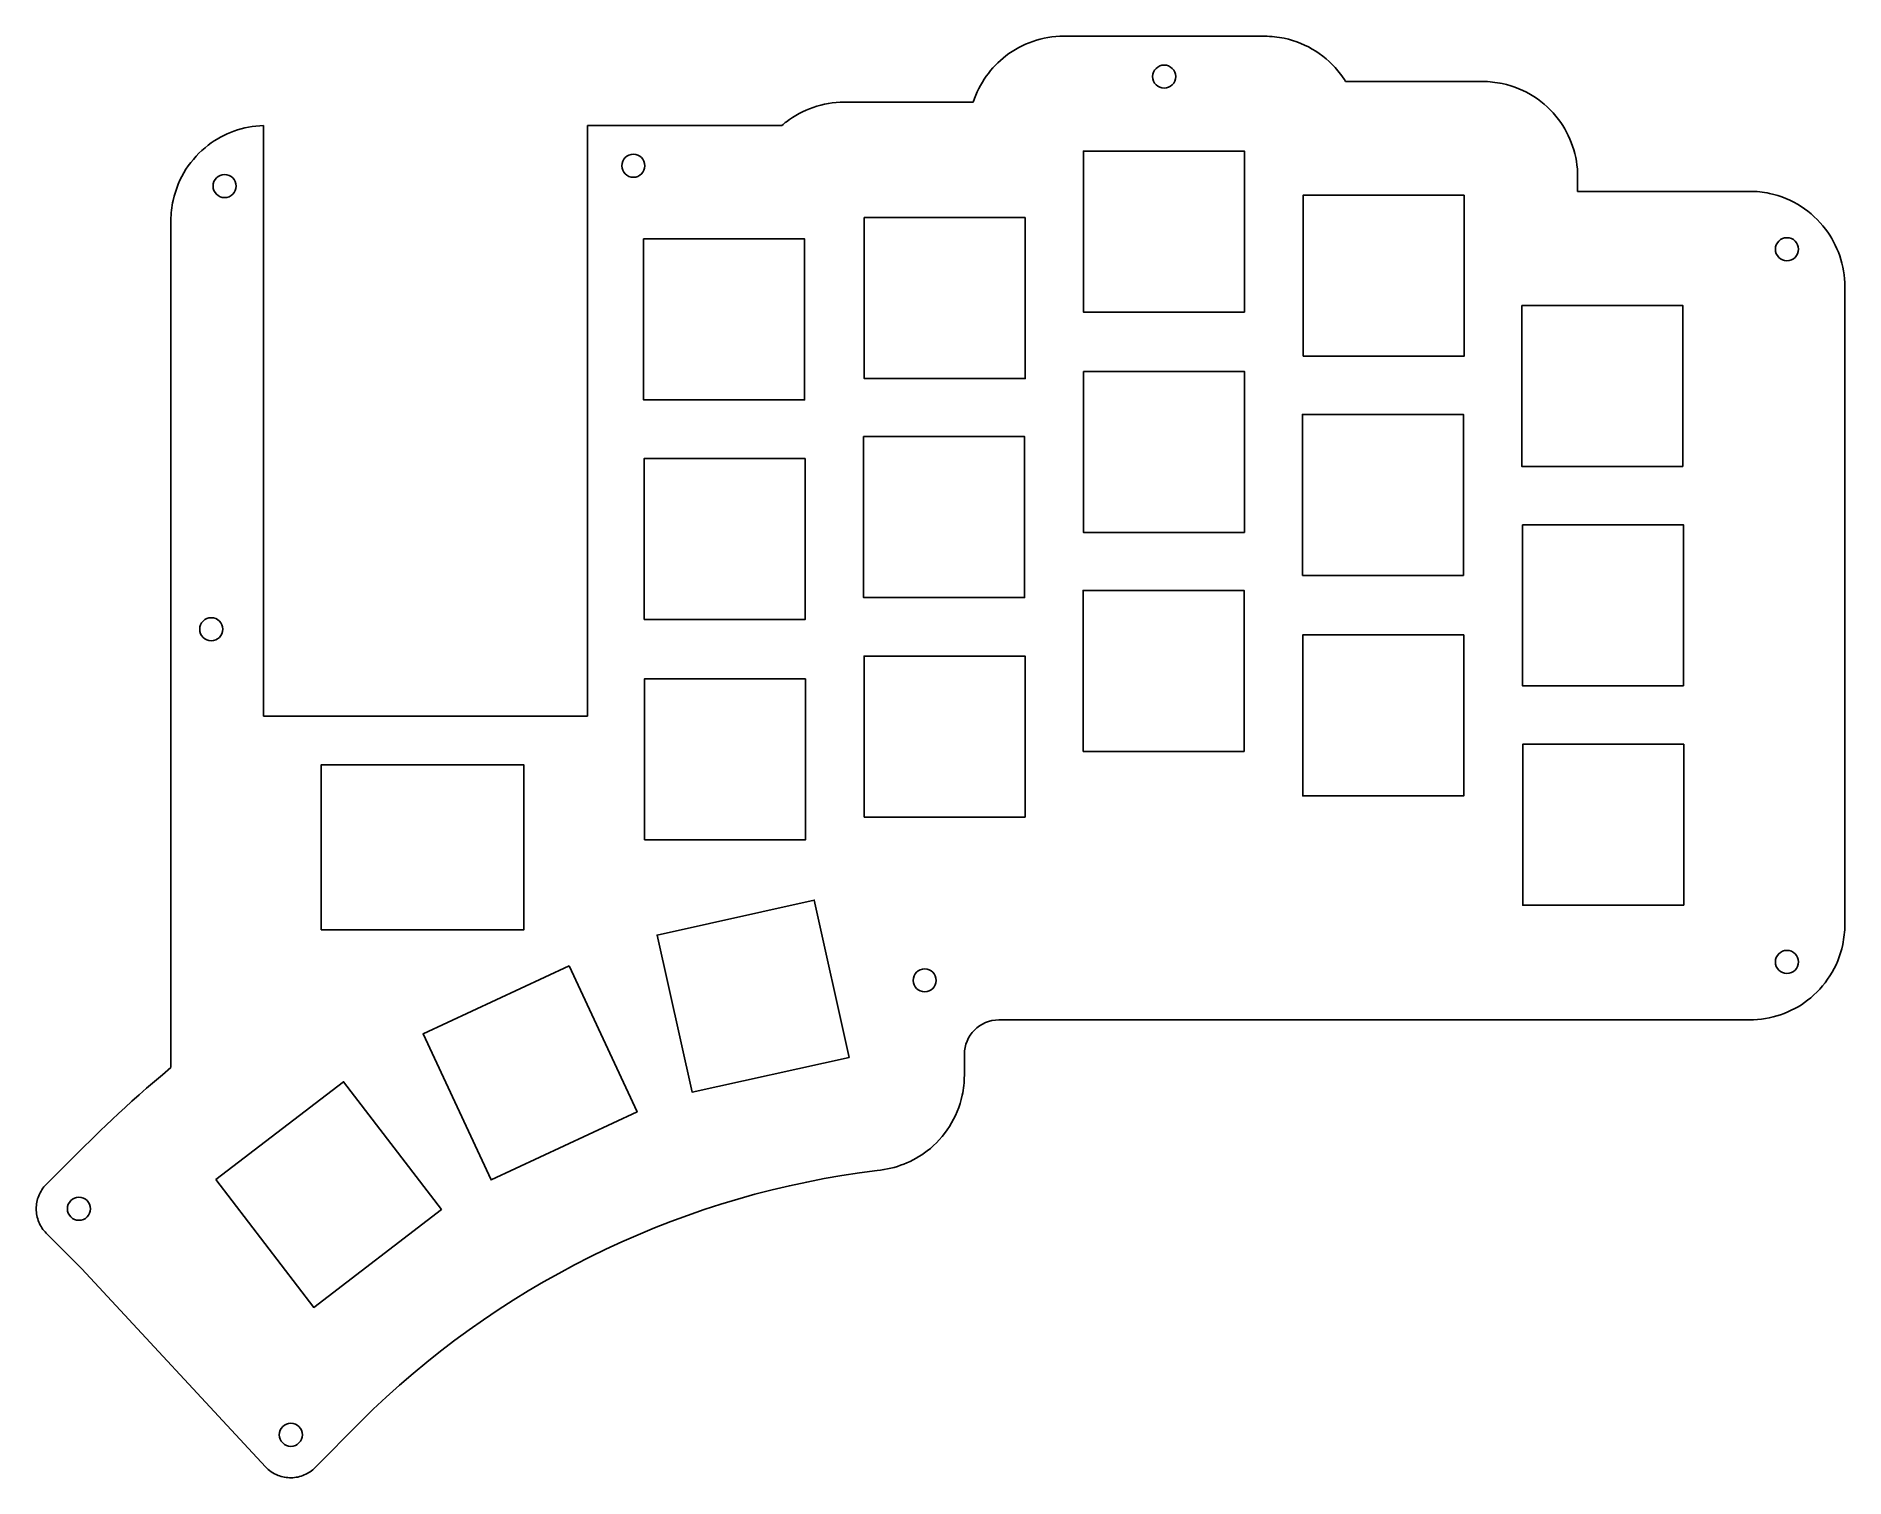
# Model space of a CAD drawing. Header units: millimetres. Extents: x -9 to 148, y -117 to 9.
import ezdxf

# ---------------------------------------------------------------- set-up
doc = ezdxf.new("R2010")
doc.units = ezdxf.units.MM
doc.layers.get('0').update_dxf_attribs({"linetype": 'CONTINUOUS'})

msp = doc.modelspace()

# ---------------------------------------------------------------- linework, layer by layer
for p, q in [((97.25, 8.51), (79.83, 8.51)), ((97.25, 8.51), (79.83, 8.51)), ((116.17, 4.58), (104.28, 4.58)), ((116.17, 4.58), (104.28, 4.58)), ((71.98, 2.8), (60.78, 2.8)), ((71.98, 2.8), (60.78, 2.8)), ((10.39, -38.48), (10.39, 0.76)), ((10.39, -38.48), (10.39, 0.76)), ((55.37, 0.77), (38.5, 0.77)), ((38.5, 0.77), (38.5, -38.48)), ((55.37, 0.77), (38.5, 0.77)), ((38.5, 0.77), (38.5, -38.48)), ((124.42, -4.95), (124.42, -3.69)), ((124.42, -4.95), (124.42, -3.69)), ((135.34, -4.95), (124.42, -4.95)), ((135.34, -4.95), (124.42, -4.95)), ((139.35, -4.95), (135.34, -4.95)), ((139.35, -4.95), (135.34, -4.95)), ((2.35, -7.48), (2.35, -78.4)), ((2.35, -7.48), (2.35, -78.4)), ((147.6, -68.58), (147.6, -13.21)), ((147.6, -68.58), (147.6, -13.21)), ((10.39, -50.48), (10.39, -38.48)), ((10.39, -50.48), (10.39, -38.48)), ((38.5, -38.48), (38.5, -50.48)), ((38.5, -38.48), (38.5, -50.48)), ((38.5, -50.48), (10.39, -50.48)), ((38.5, -50.48), (10.39, -50.48)), ((74.2, -76.84), (74.51, -76.84)), ((74.2, -76.84), (74.51, -76.84)), ((74.51, -76.84), (135.34, -76.84)), ((74.51, -76.84), (135.34, -76.84)), ((135.34, -76.84), (139.34, -76.84)), ((135.34, -76.84), (139.34, -76.84)), ((2.35, -78.4), (2.35, -80.98)), ((2.35, -78.4), (2.35, -80.98)), ((71.2, -81.03), (71.2, -79.84)), ((71.2, -81.03), (71.2, -79.84)), ((71.2, -81.66), (71.2, -81.03)), ((71.2, -81.66), (71.2, -81.03)), ((-8.46, -95.35), (-5.37, -98.45)), ((-8.46, -95.35), (-5.37, -98.45)), ((-5.37, -98.45), (10.55, -115.61)), ((-5.37, -98.45), (10.55, -115.61))]:
    msp.add_line(p, q)
for points in [[(95.5, -15.42), (95.5, -1.45), (81.53, -1.45), (81.53, -15.42)], [(95.5, -15.42), (95.5, -1.45), (81.53, -1.45), (81.53, -15.42)], [(100.59, -19.26), (114.56, -19.26), (114.56, -5.29), (100.59, -5.29)], [(100.59, -19.26), (114.56, -19.26), (114.56, -5.29), (100.59, -5.29)], [(76.48, -7.22), (62.51, -7.22), (62.51, -21.19), (76.48, -21.19)], [(76.48, -7.22), (62.51, -7.22), (62.51, -21.19), (76.48, -21.19)], [(43.37, -9.08), (43.37, -23.05), (57.34, -23.05), (57.34, -9.08)], [(43.37, -9.08), (43.37, -23.05), (57.34, -23.05), (57.34, -9.08)], [(119.57, -14.85), (119.57, -28.82), (133.54, -28.82), (133.54, -14.85)], [(119.57, -14.85), (119.57, -28.82), (133.54, -28.82), (133.54, -14.85)], [(81.54, -20.58), (81.54, -34.55), (95.51, -34.55), (95.51, -20.58)], [(81.54, -20.58), (81.54, -34.55), (95.51, -34.55), (95.51, -20.58)], [(100.54, -38.27), (114.51, -38.27), (114.51, -24.3), (100.54, -24.3)], [(100.54, -38.27), (114.51, -38.27), (114.51, -24.3), (100.54, -24.3)], [(62.46, -26.23), (62.46, -40.2), (76.43, -40.2), (76.43, -26.23)], [(62.46, -26.23), (62.46, -40.2), (76.43, -40.2), (76.43, -26.23)], [(57.39, -28.12), (43.42, -28.12), (43.42, -42.09), (57.39, -42.09)], [(57.39, -28.12), (43.42, -28.12), (43.42, -42.09), (57.39, -42.09)], [(119.62, -33.88), (119.62, -47.85), (133.59, -47.85), (133.59, -33.88)], [(119.62, -33.88), (119.62, -47.85), (133.59, -47.85), (133.59, -33.88)], [(81.5, -53.55), (95.47, -53.55), (95.47, -39.58), (81.5, -39.58)], [(81.5, -53.55), (95.47, -53.55), (95.47, -39.58), (81.5, -39.58)], [(114.53, -43.43), (100.56, -43.43), (100.56, -57.4), (114.53, -57.4)], [(114.53, -43.43), (100.56, -43.43), (100.56, -57.4), (114.53, -57.4)], [(62.5, -59.24), (76.47, -59.24), (76.47, -45.27), (62.5, -45.27)], [(62.5, -59.24), (76.47, -59.24), (76.47, -45.27), (62.5, -45.27)], [(43.44, -61.22), (57.41, -61.22), (57.41, -47.25), (43.44, -47.25)], [(43.44, -61.22), (57.41, -61.22), (57.41, -47.25), (43.44, -47.25)], [(133.63, -66.89), (133.63, -52.92), (119.66, -52.92), (119.66, -66.89)], [(133.63, -66.89), (133.63, -52.92), (119.66, -52.92), (119.66, -66.89)], [(15.39, -69.02), (32.99, -69.02), (32.99, -54.72), (15.39, -54.72)], [(15.39, -69.02), (32.99, -69.02), (32.99, -54.72), (15.39, -54.72)], [(61.2, -80.09), (58.18, -66.45), (44.54, -69.48), (47.57, -83.11)], [(61.2, -80.09), (58.18, -66.45), (44.54, -69.48), (47.57, -83.11)], [(36.9, -72.16), (24.24, -78.06), (30.14, -90.72), (42.8, -84.82)], [(36.9, -72.16), (24.24, -78.06), (30.14, -90.72), (42.8, -84.82)], [(6.25, -90.7), (14.75, -101.79), (25.83, -93.28), (17.33, -82.2)], [(6.25, -90.7), (14.75, -101.79), (25.83, -93.28), (17.33, -82.2)]]:
    msp.add_lwpolyline(points, close=True)
for centre in [(88.54, 5.01), (88.54, 5.01), (42.48, -2.73), (42.48, -2.73), (7.01, -4.49), (7.01, -4.49), (142.58, -9.97), (142.58, -9.97), (5.85, -42.94), (5.85, -42.94), (142.58, -71.81), (142.58, -71.81), (67.76, -73.41), (67.76, -73.41), (-5.63, -93.23), (-5.63, -93.23), (12.76, -112.84), (12.76, -112.84)]:
    msp.add_circle(centre, 1)
msp.add_arc((74.2, -79.84), 3, 90.0058, 179.9987)
msp.add_arc((74.2, -79.84), 3, 90.0058, 179.9987)
for points, knots in [([(79.83, 8.51), (79.83, 8.51), (79.83, 8.51), (79.83, 8.51), (79.82, 8.51), (79.82, 8.51), (79.82, 8.51), (77.97, 8.51), (76.19, 7.87), (74.81, 6.81), (73.51, 5.8), (72.51, 4.42), (71.98, 2.8)], [-0.0057042, -0.0057042, -0.0057042, -0.0057042, -0.0028521, -0.0028521, -0.0028521, 0, 0, 0, 0.4137463, 0.4137463, 0.4137463, 0.8062583, 0.8062583, 0.8062583, 0.8062583]), ([(79.83, 8.51), (79.83, 8.51), (79.83, 8.51), (79.83, 8.51), (79.82, 8.51), (79.82, 8.51), (79.82, 8.51), (77.97, 8.51), (76.19, 7.87), (74.81, 6.81), (73.51, 5.8), (72.51, 4.42), (71.98, 2.8)], [-0.0057042, -0.0057042, -0.0057042, -0.0057042, -0.0028521, -0.0028521, -0.0028521, 0, 0, 0, 0.4137463, 0.4137463, 0.4137463, 0.8062583, 0.8062583, 0.8062583, 0.8062583]), ([(104.28, 4.58), (104.14, 4.8), (104, 5.02), (103.84, 5.22), (102.66, 6.79), (100.94, 7.91), (98.95, 8.33), (98.4, 8.45), (97.83, 8.51), (97.26, 8.51), (97.26, 8.51), (97.26, 8.51), (97.26, 8.51), (97.25, 8.51), (97.25, 8.51), (97.25, 8.51)], [0.3472526, 0.3472526, 0.3472526, 0.3472526, 0.408667, 0.408667, 0.408667, 0.8714823, 0.8714823, 0.8714823, 1, 1, 1, 1.0028491, 1.0028491, 1.0028491, 1.0056982, 1.0056982, 1.0056982, 1.0056982]), ([(104.28, 4.58), (104.14, 4.8), (104, 5.02), (103.84, 5.22), (102.66, 6.79), (100.94, 7.91), (98.95, 8.33), (98.4, 8.45), (97.83, 8.51), (97.26, 8.51), (97.26, 8.51), (97.26, 8.51), (97.26, 8.51), (97.25, 8.51), (97.25, 8.51), (97.25, 8.51)], [0.3472526, 0.3472526, 0.3472526, 0.3472526, 0.408667, 0.408667, 0.408667, 0.8714823, 0.8714823, 0.8714823, 1, 1, 1, 1.0028491, 1.0028491, 1.0028491, 1.0056982, 1.0056982, 1.0056982, 1.0056982]), ([(124.42, -3.69), (124.43, -1.86), (123.8, -0.09), (122.76, 1.29), (121.59, 2.85), (119.87, 3.98), (117.88, 4.4), (117.32, 4.51), (116.75, 4.58), (116.18, 4.58), (116.18, 4.58), (116.18, 4.58), (116.18, 4.58), (116.18, 4.58), (116.18, 4.58), (116.17, 4.58)], [0.001515, 0.001515, 0.001515, 0.001515, 0.408676, 0.408676, 0.408676, 0.871477, 0.871477, 0.871477, 1, 1, 1, 1.002838, 1.002838, 1.002838, 1.005677, 1.005677, 1.005677, 1.005677]), ([(124.42, -3.69), (124.43, -1.86), (123.8, -0.09), (122.76, 1.29), (121.59, 2.85), (119.87, 3.98), (117.88, 4.4), (117.32, 4.51), (116.75, 4.58), (116.18, 4.58), (116.18, 4.58), (116.18, 4.58), (116.18, 4.58), (116.18, 4.58), (116.18, 4.58), (116.17, 4.58)], [0.001515, 0.001515, 0.001515, 0.001515, 0.408676, 0.408676, 0.408676, 0.871477, 0.871477, 0.871477, 1, 1, 1, 1.002838, 1.002838, 1.002838, 1.005677, 1.005677, 1.005677, 1.005677]), ([(60.78, 2.8), (60.78, 2.8), (60.78, 2.8), (60.78, 2.8), (60.77, 2.8), (60.77, 2.8), (60.77, 2.8), (58.92, 2.79), (57.14, 2.15), (55.76, 1.09), (55.63, 0.99), (55.5, 0.88), (55.37, 0.77)], [-0.0056828, -0.0056828, -0.0056828, -0.0056828, -0.0028414, -0.0028414, -0.0028414, 0, 0, 0, 0.4137364, 0.4137364, 0.4137364, 0.4546196, 0.4546196, 0.4546196, 0.4546196]), ([(60.78, 2.8), (60.78, 2.8), (60.78, 2.8), (60.78, 2.8), (60.77, 2.8), (60.77, 2.8), (60.77, 2.8), (58.92, 2.79), (57.14, 2.15), (55.76, 1.09), (55.63, 0.99), (55.5, 0.88), (55.37, 0.77)], [-0.0056828, -0.0056828, -0.0056828, -0.0056828, -0.0028414, -0.0028414, -0.0028414, 0, 0, 0, 0.4137364, 0.4137364, 0.4137364, 0.4546196, 0.4546196, 0.4546196, 0.4546196]), ([(10.39, 0.76), (8.61, 0.71), (6.92, 0.08), (5.59, -0.94), (4.08, -2.1), (2.97, -3.78), (2.55, -5.73), (2.42, -6.3), (2.36, -6.88), (2.35, -7.47), (2.35, -7.47), (2.35, -7.48), (2.35, -7.48), (2.35, -7.48), (2.35, -7.48), (2.35, -7.48)], [0.0157262, 0.0157262, 0.0157262, 0.0157262, 0.4134611, 0.4134611, 0.4134611, 0.8679571, 0.8679571, 0.8679571, 1, 1, 1, 1.0032943, 1.0032943, 1.0032943, 1.0065885, 1.0065885, 1.0065885, 1.0065885]), ([(10.39, 0.76), (8.61, 0.71), (6.92, 0.08), (5.59, -0.94), (4.08, -2.1), (2.97, -3.78), (2.55, -5.73), (2.42, -6.3), (2.36, -6.88), (2.35, -7.47), (2.35, -7.47), (2.35, -7.48), (2.35, -7.48), (2.35, -7.48), (2.35, -7.48), (2.35, -7.48)], [0.0157262, 0.0157262, 0.0157262, 0.0157262, 0.4134611, 0.4134611, 0.4134611, 0.8679571, 0.8679571, 0.8679571, 1, 1, 1, 1.0032943, 1.0032943, 1.0032943, 1.0065885, 1.0065885, 1.0065885, 1.0065885]), ([(147.6, -13.21), (147.6, -11.38), (146.97, -9.61), (145.93, -8.23), (144.76, -6.68), (143.05, -5.55), (141.06, -5.13), (140.51, -5.01), (139.93, -4.95), (139.36, -4.95), (139.36, -4.95), (139.36, -4.95), (139.36, -4.95), (139.35, -4.95), (139.35, -4.95), (139.35, -4.95)], [0.001179, 0.001179, 0.001179, 0.001179, 0.409275, 0.409275, 0.409275, 0.871026, 0.871026, 0.871026, 1, 1, 1, 1.00254, 1.00254, 1.00254, 1.005079, 1.005079, 1.005079, 1.005079]), ([(147.6, -13.21), (147.6, -11.38), (146.97, -9.61), (145.93, -8.23), (144.76, -6.68), (143.05, -5.55), (141.06, -5.13), (140.51, -5.01), (139.93, -4.95), (139.36, -4.95), (139.36, -4.95), (139.36, -4.95), (139.36, -4.95), (139.35, -4.95), (139.35, -4.95), (139.35, -4.95)], [0.001179, 0.001179, 0.001179, 0.001179, 0.409275, 0.409275, 0.409275, 0.871026, 0.871026, 0.871026, 1, 1, 1, 1.00254, 1.00254, 1.00254, 1.005079, 1.005079, 1.005079, 1.005079]), ([(139.34, -76.84), (141.19, -76.84), (142.98, -76.21), (144.37, -75.14), (145.9, -73.97), (147.01, -72.26), (147.42, -70.3), (147.54, -69.74), (147.6, -69.16), (147.6, -68.58)], [0.0012037, 0.0012037, 0.0012037, 0.0012037, 0.4142711, 0.4142711, 0.4142711, 0.869483, 0.869483, 0.869483, 0.9988224, 0.9988224, 0.9988224, 0.9988224]), ([(139.34, -76.84), (141.19, -76.84), (142.98, -76.21), (144.37, -75.14), (145.9, -73.97), (147.01, -72.26), (147.42, -70.3), (147.54, -69.74), (147.6, -69.16), (147.6, -68.58)], [0.0012037, 0.0012037, 0.0012037, 0.0012037, 0.4142711, 0.4142711, 0.4142711, 0.869483, 0.869483, 0.869483, 0.9988224, 0.9988224, 0.9988224, 0.9988224]), ([(2.35, -80.98), (-1.62, -84.28), (-4.37, -87.02), (-7.01, -89.66), (-7.73, -90.38), (-8.46, -91.11)], [-1.919402, -1.919402, -1.919402, -1.919402, -1.105848, -1.105848, -0.799225, -0.799225, -0.799225, -0.799225]), ([(2.35, -80.98), (-1.62, -84.28), (-4.37, -87.02), (-7.01, -89.66), (-7.73, -90.38), (-8.46, -91.11)], [-1.919402, -1.919402, -1.919402, -1.919402, -1.105848, -1.105848, -0.799225, -0.799225, -0.799225, -0.799225]), ([(63.63, -89.9), (65.24, -89.76), (66.76, -89.15), (67.97, -88.21), (69.49, -87.04), (70.6, -85.34), (71.02, -83.38), (71.13, -82.82), (71.2, -82.24), (71.2, -81.66)], [0.0522733, 0.0522733, 0.0522733, 0.0522733, 0.4148308, 0.4148308, 0.4148308, 0.8698473, 0.8698473, 0.8698473, 1, 1, 1, 1]), ([(63.63, -89.9), (65.24, -89.76), (66.76, -89.15), (67.97, -88.21), (69.49, -87.04), (70.6, -85.34), (71.02, -83.38), (71.13, -82.82), (71.2, -82.24), (71.2, -81.66)], [0.0522733, 0.0522733, 0.0522733, 0.0522733, 0.4148308, 0.4148308, 0.4148308, 0.8698473, 0.8698473, 0.8698473, 1, 1, 1, 1]), ([(-8.46, -95.35), (-8.74, -95.07), (-8.96, -94.74), (-9.26, -94.02), (-9.33, -93.63), (-9.34, -92.85), (-9.26, -92.46), (-9.04, -91.92), (-8.95, -91.74), (-8.73, -91.4), (-8.6, -91.25), (-8.46, -91.11)], [0, 0, 0, 0, 0.1171933, 0.1171933, 0.2343867, 0.2343867, 0.35158, 0.35158, 0.4118663, 0.4118663, 0.4721526, 0.4721526, 0.4721526, 0.4721526]), ([(-8.46, -95.35), (-8.74, -95.07), (-8.96, -94.74), (-9.26, -94.02), (-9.33, -93.63), (-9.34, -92.85), (-9.26, -92.46), (-9.04, -91.92), (-8.95, -91.74), (-8.73, -91.4), (-8.6, -91.25), (-8.46, -91.11)], [0, 0, 0, 0, 0.1171933, 0.1171933, 0.2343867, 0.2343867, 0.35158, 0.35158, 0.4118663, 0.4118663, 0.4721526, 0.4721526, 0.4721526, 0.4721526]), ([(14.88, -115.67), (14.61, -115.95), (14.28, -116.17), (13.57, -116.48), (13.18, -116.56), (12.4, -116.57), (12.01, -116.5), (11.44, -116.28), (11.24, -116.17), (10.87, -115.92), (10.7, -115.77), (10.55, -115.61)], [0, 0, 0, 0, 0.1171933, 0.1171933, 0.2343867, 0.2343867, 0.35158, 0.35158, 0.4188028, 0.4188028, 0.4860255, 0.4860255, 0.4860255, 0.4860255]), ([(14.88, -115.67), (14.61, -115.95), (14.28, -116.17), (13.57, -116.48), (13.18, -116.56), (12.4, -116.57), (12.01, -116.5), (11.44, -116.28), (11.24, -116.17), (10.87, -115.92), (10.7, -115.77), (10.55, -115.61)], [0, 0, 0, 0, 0.1171933, 0.1171933, 0.2343867, 0.2343867, 0.35158, 0.35158, 0.4188028, 0.4188028, 0.4860255, 0.4860255, 0.4860255, 0.4860255])]:
    msp.add_open_spline(points, degree=3, knots=knots)
for points in [[(19.91, -110.62), (31.88, -99.2), (47.21, -91.93), (63.63, -89.9)], [(19.91, -110.62), (31.88, -99.2), (47.21, -91.93), (63.63, -89.9)], [(14.88, -115.67), (18.44, -112.06), (19.07, -111.43), (19.91, -110.62)], [(14.88, -115.67), (18.44, -112.06), (19.07, -111.43), (19.91, -110.62)]]:
    msp.add_open_spline(points, degree=3)

doc.saveas('drawing.dxf')
